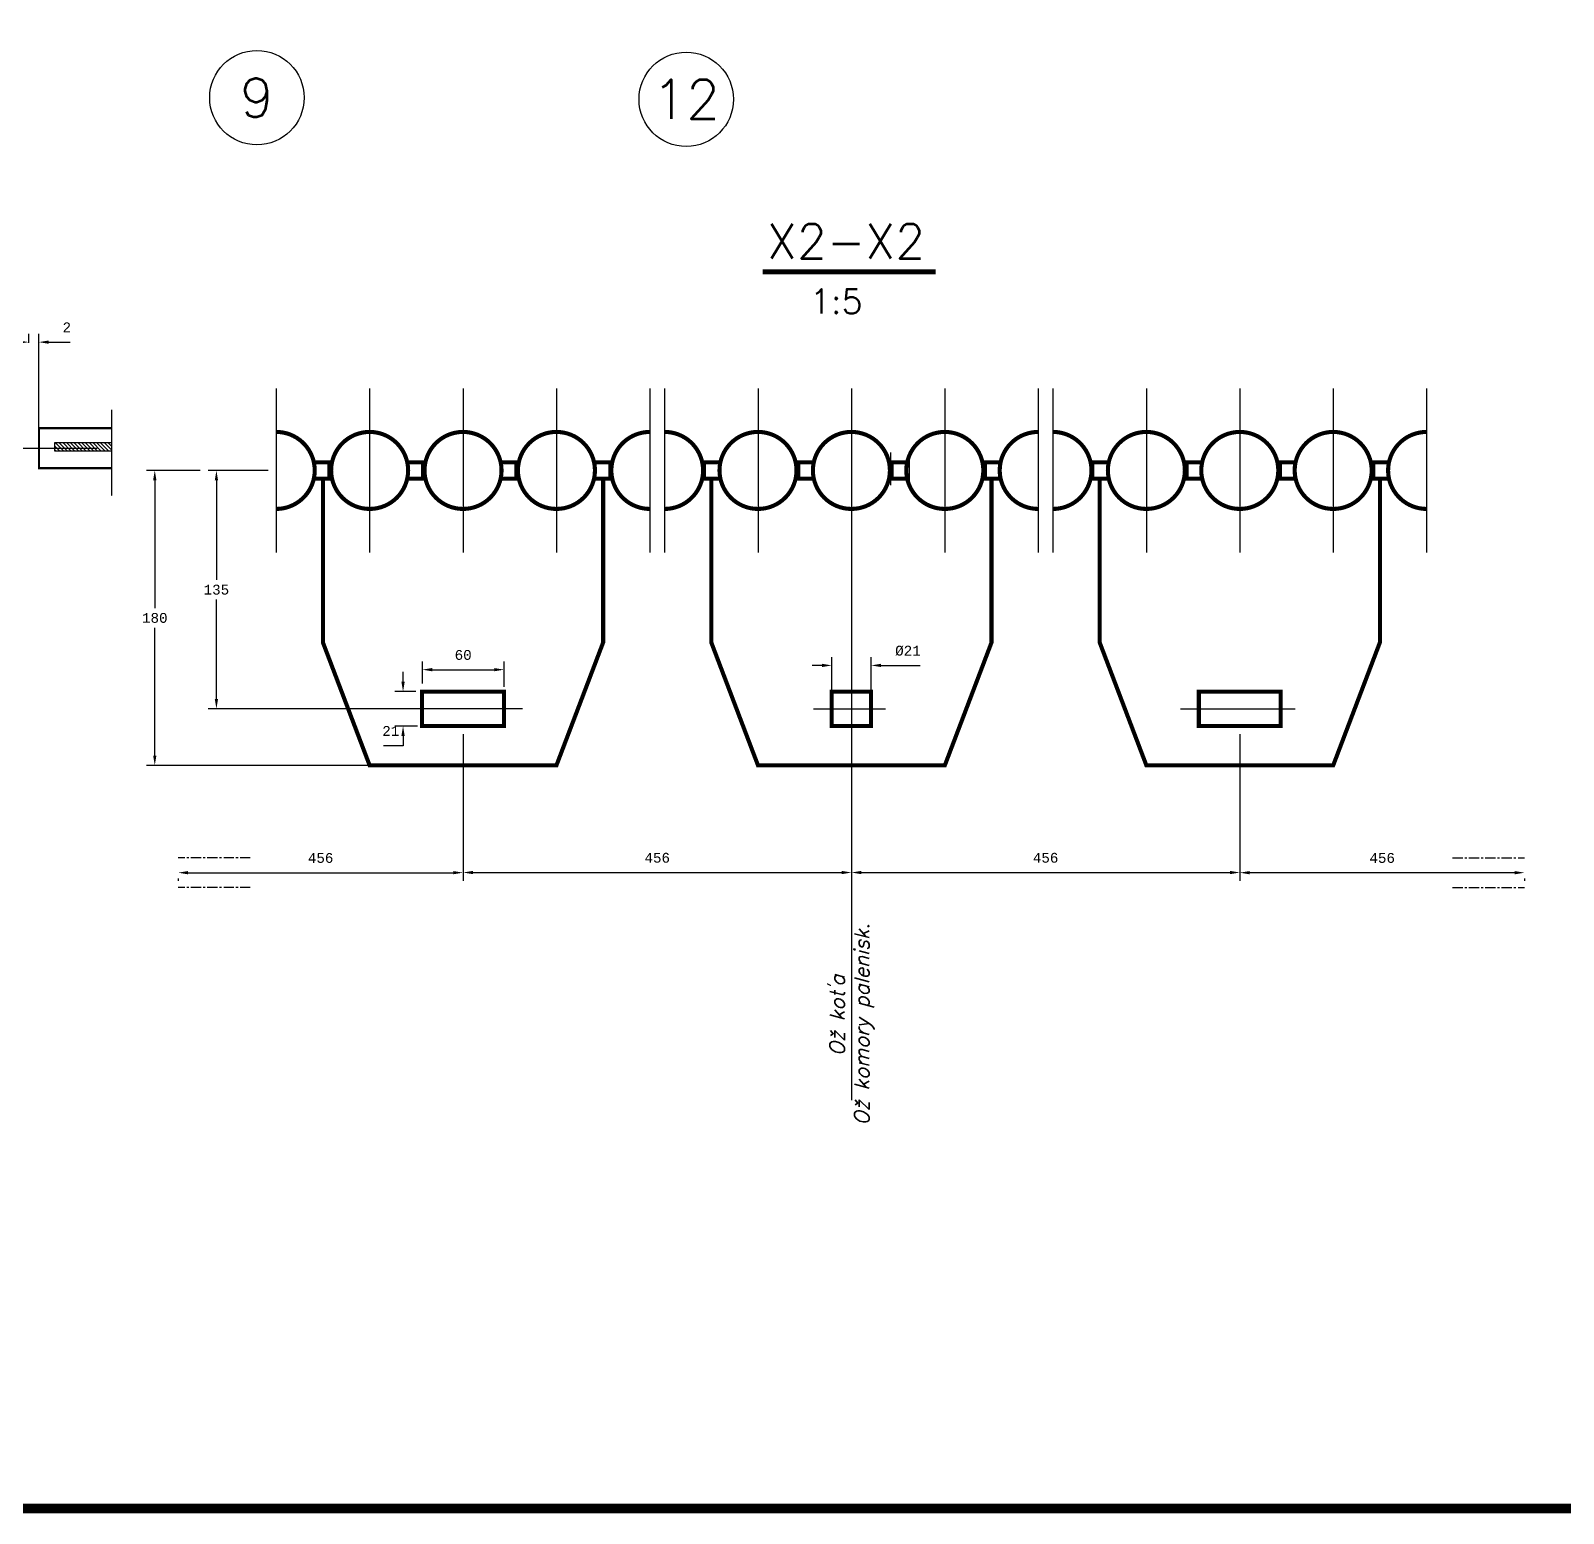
# Model space of a CAD drawing. Extents: x 13210 to 94108, y -7390 to 36310.
# Drawn here: x 29160 to 38512, y -7390 to 1659 of the extents above; entities that cross this region are included whole.
import ezdxf
from ezdxf.enums import TextEntityAlignment as Align

# ---------------------------------------------------------------- set-up
doc = ezdxf.new("R2010")
doc.units = 0
doc.header["$MEASUREMENT"] = 0
doc.header["$PDMODE"] = 3
doc.linetypes.add('CENTREX2', pattern=[100, 62.5, -12.5, 12.5, -12.5])
doc.linetypes.add('DASHEDX2', pattern=[1.5, 1, -0.5])
doc.layers.get('0').update_dxf_attribs({"linetype": 'CONTINUOUS'})
doc.layers.get('DEFPOINTS').update_dxf_attribs({"linetype": 'CONTINUOUS'})
for name, color, linetype in [('LINIE', 7, 'DASHEDX2'), ('NUMERY-KOL', 4, 'CONTINUOUS'), ('PRZEKROJE', 4, 'CONTINUOUS'), ('RAMKA', 7, 'CONTINUOUS'), ('RURKI', 4, 'CONTINUOUS'), ('WYMIAR1', 7, 'CONTINUOUS'), ('X-X', 1, 'CONTINUOUS')]:
    doc.layers.add(name, color=color, linetype=linetype)
doc.styles.add('MONOTXT', font='monotxt')
doc.styles.add('ROMANS', font='romans')
doc.styles.get("Standard").update_dxf_attribs({"font": 'romans.shx'})
doc.dimstyles.new('KWA', dxfattribs={"dimscale": 20, "dimtxt": 3, "dimasz": 3, "dimexe": 2.5, "dimexo": 2.5, "dimgap": 1.5, "dimtad": 0, "dimtih": 1, "dimtoh": 1, "dimdsep": 46, "dimtxsty": 'Standard', "dimcen": -3, "dimdle": 1.25, "dimadec": 0, "dimazin": 0, "dimtfac": 0.75, "dimtofl": 0, "dimtmove": 2, "dimatfit": 3, "dimfxl": 0, "dimtvp": 1.5, "dimtolj": 1, "dimtzin": 12, "dimarcsym": 0})

# ---------------------------------------------------------------- blocks, each defined once
blk = doc.blocks.new('*X13')
at = {"color": 0, "linetype": 'Continuous'}
for p, q in [((27510.7, 2212.7), (27476.1, 2247.3)), ((27526, 2212.7), (27491.4, 2247.3)), ((27541.3, 2212.7), (27506.7, 2247.3)), ((27556.6, 2212.7), (27522, 2247.3)), ((27571.9, 2212.7), (27537.3, 2247.3)), ((27587.2, 2212.7), (27552.6, 2247.3)), ((27602.5, 2212.7), (27567.9, 2247.3)), ((27617.8, 2212.7), (27583.2, 2247.3)), ((27633.1, 2212.7), (27598.5, 2247.3)), ((27648.3, 2212.7), (27613.8, 2247.3)), ((27663.6, 2212.7), (27629, 2247.3)), ((27678.9, 2212.7), (27644.3, 2247.3)), ((27694.2, 2212.7), (27659.6, 2247.3)), ((27705, 2217.3), (27674.9, 2247.3)), ((27705, 2232.5), (27690.2, 2247.3)), ((27495.4, 2212.7), (27475, 2233.2)), ((27480.2, 2212.7), (27475, 2217.9))]:
    blk.add_line(p, q, dxfattribs=at)
blk = doc.blocks.new('*D175')
at = {"color": 0, "linetype": 'ByBlock'}
for p, q in [((29087.5, -242), (29027.5, -242)), ((29147.5, -246), (29147.5, -192)), ((29210, -234), (29210, -192)), ((29270, -242), (29330, -242)), ((29330, -242), (29400, -242))]:
    blk.add_line(p, q, dxfattribs=at)
for points in [[(29087.5, -232), (29087.5, -252), (29147.5, -242)], [(29270, -232), (29270, -252), (29210, -242)]]:
    blk.add_solid(points, dxfattribs=at)
at = {"layer": 'DEFPOINTS', "color": 0, "linetype": 'ByBlock'}
for p in [(29210, -242), (29147.5, -296), (29210, -284)]:
    blk.add_point(p, dxfattribs=at)
at = {"color": 0, "linetype": 'ByBlock', "style": 'MONOTXT'}
blk.add_text('2', height=60, dxfattribs=at).set_placement((29380, -152), align=Align.MIDDLE_CENTER)
blk = doc.blocks.new('*D33')
at = {"color": 0, "linetype": 'ByBlock'}
for p, q in [((33988, -2215), (33928, -2215)), ((34048, -2362), (34048, -2165)), ((34288, -2375), (34288, -2165)), ((34348, -2215), (34408, -2215)), ((34408, -2215), (34588, -2215))]:
    blk.add_line(p, q, dxfattribs=at)
for points in [[(33988, -2205), (33988, -2225), (34048, -2215)], [(34348, -2205), (34348, -2225), (34288, -2215)]]:
    blk.add_solid(points, dxfattribs=at)
at = {"layer": 'DEFPOINTS', "color": 0, "linetype": 'ByBlock'}
for p in [(34288, -2215), (34048, -2412), (34288, -2425)]:
    blk.add_point(p, dxfattribs=at)
at = {"color": 0, "linetype": 'ByBlock', "style": 'MONOTXT'}
blk.add_text('%%c21', height=60, dxfattribs=at).set_placement((34513, -2125), align=Align.MIDDLE_CENTER)
blk = doc.blocks.new('*D34')
at = {"color": 0, "linetype": 'ByBlock'}
for p, q in [((31432, -2315), (31432, -2255)), ((31509, -2375), (31382, -2375)), ((31521, -2585), (31382, -2585)), ((31432, -2705), (31312, -2705)), ((31432, -2645), (31432, -2705))]:
    blk.add_line(p, q, dxfattribs=at)
for points in [[(31422, -2315), (31442, -2315), (31432, -2375)], [(31422, -2645), (31442, -2645), (31432, -2585)]]:
    blk.add_solid(points, dxfattribs=at)
at = {"layer": 'DEFPOINTS', "color": 0, "linetype": 'ByBlock'}
for p in [(31559, -2375), (31432, -2585), (31571, -2585)]:
    blk.add_point(p, dxfattribs=at)
at = {"color": 0, "linetype": 'ByBlock', "style": 'MONOTXT'}
blk.add_text('21', height=60, dxfattribs=at).set_placement((31357, -2615), align=Align.MIDDLE_CENTER)
blk = doc.blocks.new('*D35')
at = {"color": 0, "linetype": 'ByBlock'}
for p, q in [((31550, -2325), (31550, -2191)), ((31610, -2241), (31988, -2241)), ((32048, -2345), (32048, -2191))]:
    blk.add_line(p, q, dxfattribs=at)
for points in [[(31610, -2231), (31610, -2251), (31550, -2241)], [(31988, -2231), (31988, -2251), (32048, -2241)]]:
    blk.add_solid(points, dxfattribs=at)
at = {"layer": 'DEFPOINTS', "color": 0, "linetype": 'ByBlock'}
for p in [(32048, -2241), (31550, -2375), (32048, -2395)]:
    blk.add_point(p, dxfattribs=at)
at = {"color": 0, "linetype": 'ByBlock', "style": 'MONOTXT'}
blk.add_text('60', height=60, dxfattribs=at).set_placement((31799, -2151), align=Align.MIDDLE_CENTER)
blk = doc.blocks.new('*D36')
at = {"color": 0, "linetype": 'ByBlock'}
for p, q in [((30608, -1025), (30243, -1025)), ((30293, -1085), (30293, -1692.5)), ((30293, -2420), (30293, -1812.5)), ((31604, -2480), (30243, -2480))]:
    blk.add_line(p, q, dxfattribs=at)
for points in [[(30283, -1085), (30303, -1085), (30293, -1025)], [(30283, -2420), (30303, -2420), (30293, -2480)]]:
    blk.add_solid(points, dxfattribs=at)
at = {"layer": 'DEFPOINTS', "color": 0, "linetype": 'ByBlock'}
for p in [(30658, -1025), (30293, -2480), (31654, -2480)]:
    blk.add_point(p, dxfattribs=at)
at = {"color": 0, "linetype": 'ByBlock', "style": 'MONOTXT'}
blk.add_text('135', height=60, dxfattribs=at).set_placement((30293, -1752.5), align=Align.MIDDLE_CENTER)
blk = doc.blocks.new('*D37')
at = {"color": 0, "linetype": 'ByBlock'}
for p, q in [((30193, -1025), (29867, -1025)), ((29917, -1085), (29917, -1865)), ((29917, -2765), (29917, -1985)), ((31276, -2825), (29867, -2825))]:
    blk.add_line(p, q, dxfattribs=at)
for points in [[(29907, -1085), (29927, -1085), (29917, -1025)], [(29907, -2765), (29927, -2765), (29917, -2825)]]:
    blk.add_solid(points, dxfattribs=at)
at = {"layer": 'DEFPOINTS', "color": 0, "linetype": 'ByBlock'}
for p in [(30243, -1025), (29917, -2825), (31326, -2825)]:
    blk.add_point(p, dxfattribs=at)
at = {"color": 0, "linetype": 'ByBlock', "style": 'MONOTXT'}
blk.add_text('180', height=60, dxfattribs=at).set_placement((29917, -1925), align=Align.MIDDLE_CENTER)
blk = doc.blocks.new('*D38')
at = {"color": 0, "linetype": 'ByBlock'}
for p, q in [((31798, -2635), (31798, -3529)), ((34168, -2759), (34168, -3529)), ((31858, -3479), (34108, -3479))]:
    blk.add_line(p, q, dxfattribs=at)
for points in [[(31858, -3469), (31858, -3489), (31798, -3479)], [(34108, -3469), (34108, -3489), (34168, -3479)]]:
    blk.add_solid(points, dxfattribs=at)
at = {"layer": 'DEFPOINTS', "color": 0, "linetype": 'ByBlock'}
for p in [(31798, -2585), (34168, -2709), (34168, -3479)]:
    blk.add_point(p, dxfattribs=at)
at = {"color": 0, "linetype": 'ByBlock', "style": 'MONOTXT'}
blk.add_text('456', height=60, dxfattribs=at).set_placement((32983, -3389), align=Align.MIDDLE_CENTER)
blk = doc.blocks.new('*D39')
at = {"color": 0, "linetype": 'ByBlock'}
for p, q in [((36538, -2635), (36538, -3529)), ((34168, -2759), (34168, -3529)), ((34228, -3479), (36478, -3479))]:
    blk.add_line(p, q, dxfattribs=at)
for points in [[(34228, -3469), (34228, -3489), (34168, -3479)], [(36478, -3469), (36478, -3489), (36538, -3479)]]:
    blk.add_solid(points, dxfattribs=at)
at = {"layer": 'DEFPOINTS', "color": 0, "linetype": 'ByBlock'}
for p in [(36538, -2585), (34168, -2709), (36538, -3479)]:
    blk.add_point(p, dxfattribs=at)
at = {"color": 0, "linetype": 'ByBlock', "style": 'MONOTXT'}
blk.add_text('456', height=60, dxfattribs=at).set_placement((35353, -3389), align=Align.MIDDLE_CENTER)
blk = doc.blocks.new('*D40')
at = {"color": 0, "linetype": 'ByBlock'}
for p, q in [((31798, -3380), (31798, -3530)), ((30060, -3515.9), (30060, -3530)), ((30120, -3480), (31738, -3480))]:
    blk.add_line(p, q, dxfattribs=at)
for points in [[(30120, -3470), (30120, -3490), (30060, -3480)], [(31738, -3470), (31738, -3490), (31798, -3480)]]:
    blk.add_solid(points, dxfattribs=at)
at = {"layer": 'DEFPOINTS', "color": 0, "linetype": 'ByBlock'}
for p in [(31798, -3330), (30060, -3465.9), (31798, -3480)]:
    blk.add_point(p, dxfattribs=at)
at = {"color": 0, "linetype": 'ByBlock', "style": 'MONOTXT'}
blk.add_text('456', height=60, dxfattribs=at).set_placement((30929, -3390), align=Align.MIDDLE_CENTER)
blk = doc.blocks.new('*D41')
at = {"color": 0, "linetype": 'ByBlock'}
for p, q in [((36538, -3380), (36538, -3530)), ((38216, -3480), (36598, -3480)), ((38276, -3515.9), (38276, -3530))]:
    blk.add_line(p, q, dxfattribs=at)
for points in [[(36598, -3470), (36598, -3490), (36538, -3480)], [(38216, -3470), (38216, -3490), (38276, -3480)]]:
    blk.add_solid(points, dxfattribs=at)
at = {"layer": 'DEFPOINTS', "color": 0, "linetype": 'ByBlock'}
for p in [(36538, -3330), (36538, -3480), (38276, -3465.9)]:
    blk.add_point(p, dxfattribs=at)
at = {"color": 0, "linetype": 'ByBlock', "style": 'MONOTXT'}
blk.add_text('456', height=60, dxfattribs=at).set_placement((37407, -3390), align=Align.MIDDLE_CENTER)

msp = doc.modelspace()

# ---------------------------------------------------------------- linework, layer by layer
at = {"layer": 'LINIE', "linetype": 'Continuous'}
for p, q in [((30658, -525), (30658, -1525)), ((31228, -525), (31228, -1525)), ((31798, -525), (31798, -1525)), ((32368, -525), (32368, -1525)), ((32938, -525), (32938, -1525)), ((33028, -525), (33028, -1525)), ((33598, -525), (33598, -1525)), ((34168, -525), (34168, -4869)), ((34738, -525), (34738, -1525)), ((35308, -525), (35308, -1525)), ((35398, -525), (35398, -1525)), ((35968, -525), (35968, -1525)), ((36538, -525), (36538, -1525)), ((37108, -525), (37108, -1525)), ((37678, -525), (37678, -1525)), ((34406, -915), (34406, -1115)), ((34520, -915), (34520, -1115)), ((32160.04106, -2480), (31460.45827, -2480)), ((33935.95894, -2480), (34375.54173, -2480)), ((36175.95894, -2480), (36875.54173, -2480))]:
    msp.add_line(p, q, dxfattribs=at)
at = {"layer": 'LINIE', "linetype": 'DASHEDX2'}
for p, q in [((29652.5, -656), (29652.5, -1181)), ((26503.68005, -888.92809), (29565.5, -888.92809))]:
    msp.add_line(p, q, dxfattribs=at)
at = {"layer": 'LINIE', "linetype": 'CENTREX2'}
for p, q in [((30500, -3390), (30060, -3390)), ((37836, -3390), (38276, -3390)), ((30500, -3570), (30060, -3570)), ((37836, -3570), (38276, -3570))]:
    msp.add_line(p, q, dxfattribs=at)
at = {"layer": 'NUMERY-KOL'}
for centre in [(30540, 1250), (33160, 1240)]:
    msp.add_circle(centre, 288, dxfattribs=at)
at = {"layer": 'PRZEKROJE', "linetype": 'Continuous'}
for p, q in [((29307.5, -854.98694), (29652.5, -854.98694)), ((29307.5, -906.88214), (29307.5, -854.98694)), ((29652.5, -906.88214), (29307.5, -906.88214)), ((29652.5, -854.98694), (29652.5, -906.88214))]:
    msp.add_line(p, q, dxfattribs=at)
at = {"layer": 'PRZEKROJE', "linetype": 'Continuous', "const_width": 25}
for points in [[(30658, -790, -0.4142135624), (30893, -1025, -1)], [(32938, -1260, -0.4142135624), (32703, -1025, -0.4142135624), (32938, -790, -1)], [(33028, -1260, 0.4142135624), (33263, -1025, 0.4142135624), (33028, -790, 1)], [(35308, -790, 0.4142135624), (35073, -1025, 1)], [(35398, -1260, 0.4142135624), (35633, -1025, 0.4142135624), (35398, -790, 1)], [(37678, -790, 0.4142135624), (37443, -1025, 1)], [(30893, -1025, -0.4142135624), (30658, -1260, -1)], [(35073, -1025, 0.4142135624), (35308, -1260, 1)], [(37443, -1025, 0.4142135624), (37678, -1260, 1)]]:
    msp.add_lwpolyline(points, format="xyb", dxfattribs=at)
for points in [[(31463, -1025, -1), (30993, -1025, -1)], [(32033, -1025, -1), (31563, -1025, -1)], [(32603, -1025, -1), (32133, -1025, -1)], [(33363, -1025, 1), (33833, -1025, 1)], [(33933, -1025, 1), (34403, -1025, 1)], [(34503, -1025, 1), (34973, -1025, 1)], [(35733, -1025, 1), (36203, -1025, 1)], [(36303, -1025, 1), (36773, -1025, 1)], [(36873, -1025, 1), (37343, -1025, 1)]]:
    msp.add_lwpolyline(points, format="xyb", close=True, dxfattribs=at)
for points in [[(30885.95121, -975), (30983, -975), (30983, -975), (30983, -1075), (30885.95121, -1075)], [(31455.95121, -975), (31553, -975), (31553, -975), (31553, -1075), (31455.95121, -1075)], [(32025.95121, -975), (32123, -975), (32123, -975), (32123, -1075), (32025.95121, -1075)], [(32600.48675, -975), (32697.53554, -975), (32697.53554, -975), (32697.53554, -1075), (32600.48675, -1075)], [(33365.51325, -975), (33268.46446, -975), (33268.46446, -975), (33268.46446, -1075), (33365.51325, -1075)], [(33940.04879, -975), (33843, -975), (33843, -975), (33843, -1075), (33940.04879, -1075)], [(34510.04879, -975), (34413, -975), (34413, -975), (34413, -1075), (34510.04879, -1075)], [(35080.04879, -975), (34983, -975), (34983, -975), (34983, -1075), (35080.04879, -1075)], [(35735.51325, -975), (35638.46446, -975), (35638.46446, -975), (35638.46446, -1075), (35735.51325, -1075)], [(36310.04879, -975), (36213, -975), (36213, -975), (36213, -1075), (36310.04879, -1075)], [(36880.04879, -975), (36783, -975), (36783, -975), (36783, -1075), (36880.04879, -1075)], [(37450.04879, -975), (37353, -975), (37353, -975), (37353, -1075), (37450.04879, -1075)], [(32653, -1075), (32653, -2075), (32368, -2825), (31798, -2825), (31228, -2825), (30943, -2075), (30943, -1075)], [(33313, -1075), (33313, -2075), (33598, -2825), (34168, -2825), (34738, -2825), (35023, -2075), (35023, -1075)], [(35683, -1075), (35683, -2075), (35968, -2825), (36538, -2825), (37108, -2825), (37393, -2075), (37393, -1075)]]:
    msp.add_lwpolyline(points, dxfattribs=at)
for points in [[(32048, -2375), (31548, -2375), (31548, -2585), (32048, -2585)], [(34048, -2375), (34288, -2375), (34288, -2585), (34048, -2585)], [(36288, -2375), (36788, -2375), (36788, -2585), (36288, -2585)]]:
    msp.add_lwpolyline(points, close=True, dxfattribs=at)
at = {"layer": 'RAMKA', "linetype": 'Continuous', "const_width": 60}
msp.add_lwpolyline([(13240, 36280), (94070, 36280), (94070, -7360), (13240, -7360)], close=True, dxfattribs=at)
at = {"layer": 'RURKI', "linetype": 'Continuous', "const_width": 12.975}
msp.add_lwpolyline([(29652.5, -1010.88181), (29210, -1010.88181), (29210, -766.97437), (29652.5, -766.97437)], dxfattribs=at)
at = {"layer": 'WYMIAR1'}
msp.add_line((29210, -766.97437), (29210, -199), dxfattribs=at)
at = {"layer": 'X-X', "const_width": 30}
msp.add_lwpolyline([(33626, 187), (34683, 187)], dxfattribs=at)

# ---------------------------------------------------------------- block references
at = {"layer": 'LINIE', "linetype": 'Continuous', "xscale": 1.5, "yscale": 1.5, "zscale": 1.5}
msp.add_blockref('*X13', (-11905, -4226), dxfattribs=at)

# ---------------------------------------------------------------- texts
at = {"layer": 'LINIE', "linetype": 'CENTREX2', "style": 'ROMANS', "oblique": 15}
for s, p in [('Ož komory palenisk.', (34276, -5022)), ('Ož kot’a', (34126, -4599))]:
    msp.add_text(s, height=90, rotation=90, dxfattribs=at).set_placement(p)
at = {"layer": 'NUMERY-KOL', "style": 'ROMANS'}
for s, p in [('9', (30540, 1250)), ('12', (33160, 1240))]:
    msp.add_text(s, height=240, dxfattribs=at).set_placement(p, align=Align.MIDDLE)
at = {"layer": 'X-X', "style": 'ROMANS'}
for s, height, p in [('X2-X2', 212, (33654, 268)), ('1:5', 150, (33914.76272, -68.12715))]:
    msp.add_text(s, height=height, dxfattribs=at).set_placement(p)

# ---------------------------------------------------------------- dimensions: what is measured, and where the dimension line sits
at = {"layer": 'WYMIAR1'}
dim = msp.add_linear_dim(base=(29210, -242), p1=(29147.53154, -296), p2=(29210, -284), text='2', dimstyle='KWA', dxfattribs=at)
dim.commit()
dim.dimension.update_dxf_attribs({"geometry": '*D175', "text_midpoint": (29380, -152)})
at = {"layer": 'WYMIAR1', "linetype": 'CENTREX2'}
for base, p1, p2, text, picture, middle in [((29917, -2825), (30243, -1025), (31326, -2825), '180', '*D37', (29917, -1925)), ((30293, -2480), (30658, -1025), (31654, -2480), '135', '*D36', (30293, -1752.5)), ((31432, -2585), (31559, -2375), (31571, -2585), '21', '*D34', (31357, -2615))]:
    dim = msp.add_linear_dim(base=base, p1=p1, p2=p2, angle=90, text=text, dimstyle='KWA', dxfattribs=at)
    dim.commit()
    dim.dimension.update_dxf_attribs({"geometry": picture, "text_midpoint": middle})
for base, p1, p2, text, picture, middle in [((32048, -2241), (31550, -2375), (32048, -2395), '60', '*D35', (31799, -2151)), ((34288, -2215), (34048, -2412), (34288, -2425), '%%c21', '*D33', (34513, -2125)), ((34168, -3479), (31798, -2585), (34168, -2709), '456', '*D38', (32983, -3389)), ((36538, -3479), (34168, -2709), (36538, -2585), '456', '*D39', (35353, -3389)), ((31798, -3480), (30060, -3465.92284), (31798, -3330), '456', '*D40', (30929, -3390)), ((36538, -3480), (38276, -3465.92284), (36538, -3330), '456', '*D41', (37407, -3390))]:
    dim = msp.add_linear_dim(base=base, p1=p1, p2=p2, text=text, dimstyle='KWA', dxfattribs=at)
    dim.commit()
    dim.dimension.update_dxf_attribs({"geometry": picture, "text_midpoint": middle})

doc.saveas('drawing.dxf')
